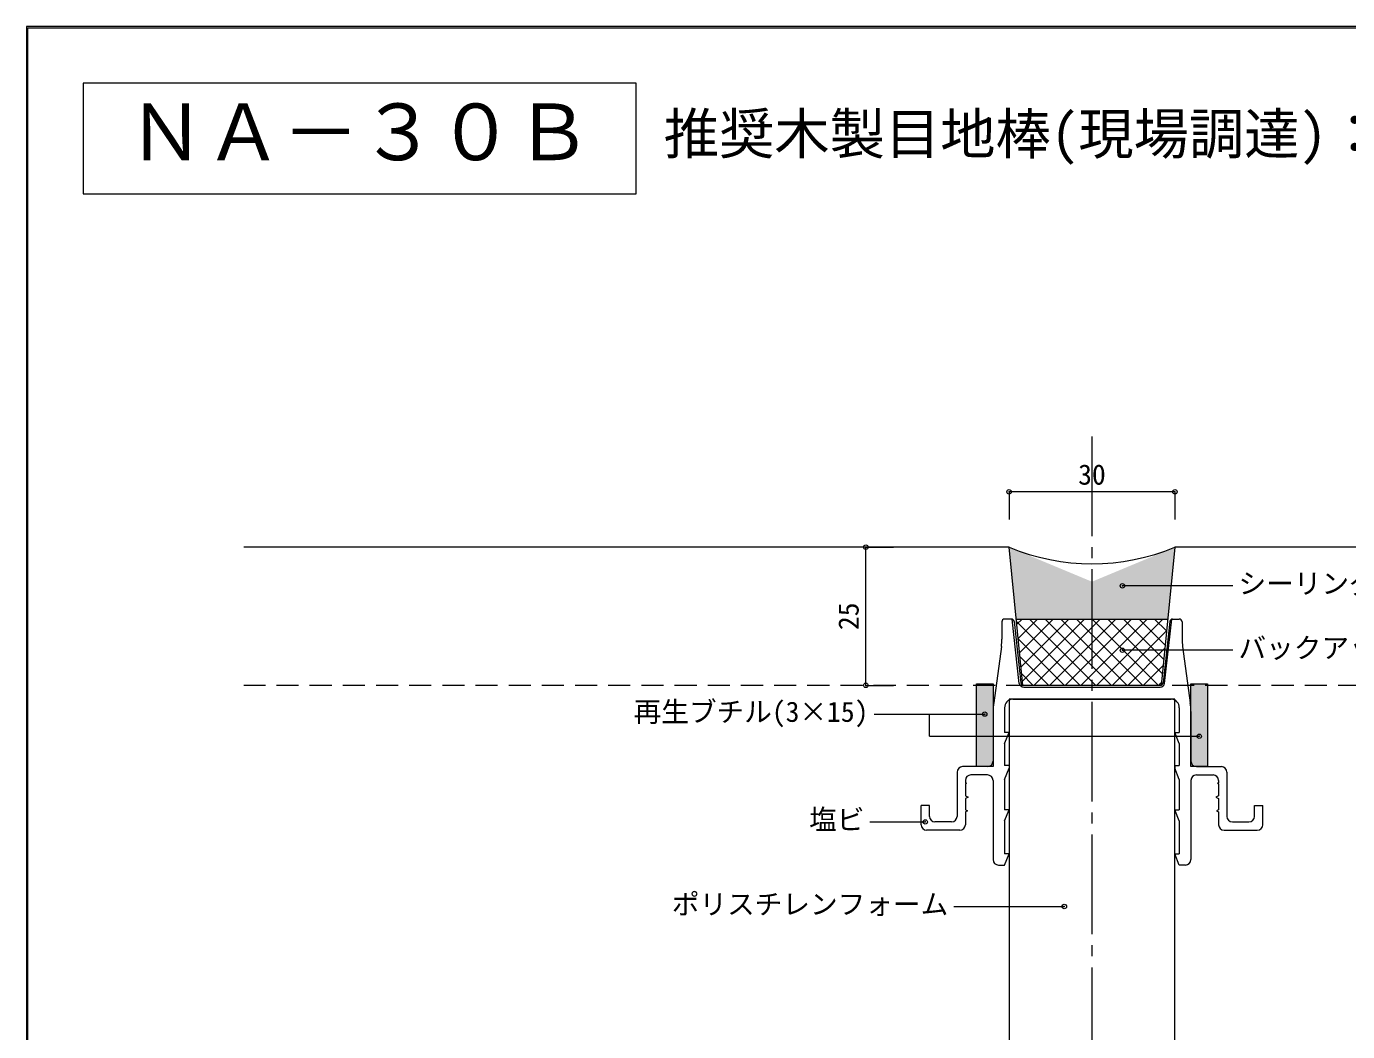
# Model space of a CAD drawing. Units: millimetres at full size, sheet at 1:2. Extents: x -280 to 891, y -194 to 194.
# Drawn here: x -280.3 to -41.3, y 12.4 to 194.2 of the extents above; entities that cross this region are included whole.
import ezdxf
from ezdxf.enums import TextEntityAlignment as Align

# ---------------------------------------------------------------- set-up
doc = ezdxf.new("R2010")
doc.units = ezdxf.units.MM
doc.header["$LTSCALE"] = 2
doc.header["$PDMODE"] = 32
doc.header["$PDSIZE"] = 0.8
doc.linetypes.add('CHAIN2', pattern=[12, 9, -1, 1, -1])
doc.linetypes.add('DASHED2', pattern=[3, 2, -1])
doc.layers.add('0-0_', color=7, linetype='Continuous', lineweight=9)
doc.layers.add('1-0_', color=5, linetype='Continuous', lineweight=9)
doc.styles.add('ＭＳ ゴシック', font='')
doc.styles.get('ＭＳ ゴシック').set_extended_font_data('MS Gothic')

msp = doc.modelspace()

# ---------------------------------------------------------------- linework, layer by layer
at = {"layer": '0-0_'}
for p, q in [((-280, 193.9), (280, 193.9)), ((-280, -193.9), (-280, 193.9))]:
    msp.add_line(p, q, dxfattribs=at)
msp.add_lwpolyline([(280.28, 194.18), (-280.28, 194.18), (-280.28, -194.18)], dxfattribs=at)
msp.add_lwpolyline([(-270, 183.9), (-270, 163.9), (-170, 163.9), (-170, 183.9)], close=True, dxfattribs=at)
at = {"layer": '1-0_', "color": 6, "linetype": 'CHAIN2'}
msp.add_line((-87.55, 120), (-87.55, -122), dxfattribs=at)
at = {"layer": '1-0_', "color": 7}
for p, q in [((-102.55, 110), (-102.55, 105)), ((-72.55, 110), (-102.55, 110)), ((-72.55, 110), (-72.55, 105)), ((-102.55, 100), (-240.95, 100)), ((-128.45, 100), (-123.45, 100)), ((-128.45, 75), (-128.45, 100)), ((-100.05, 75), (-102.55, 100)), ((-72.55, 100), (-75.05, 75)), ((260.95, 100), (-72.55, 100)), ((-62.05, 93), (-82.05, 93)), ((-103.85, 86.5), (-103.85, 83.364)), ((-102.121, 87), (-103.35, 87)), ((-100.69, 75.36), (-101.972, 86.977)), ((-101.624, 86.555), (-100.399, 75.445)), ((-101.25, 87), (-73.85, 87)), ((-101.203, 86.532), (-89.672, 75)), ((-101.155, 86.051), (-100.206, 87)), ((-100.898, 83.479), (-97.377, 87)), ((-100.641, 80.908), (-94.549, 87)), ((-100.384, 78.337), (-91.72, 87)), ((-100.127, 75.765), (-88.892, 87)), ((-98.843, 87), (-86.843, 75)), ((-98.063, 75), (-86.063, 87)), ((-96.015, 87), (-84.015, 75)), ((-95.235, 75), (-83.235, 87)), ((-93.186, 87), (-81.186, 75)), ((-92.407, 75), (-80.407, 87)), ((-90.358, 87), (-78.358, 75)), ((-89.578, 75), (-77.578, 87)), ((-87.529, 87), (-75.529, 75)), ((-86.75, 75), (-74.75, 87)), ((-84.701, 87), (-74.836, 77.135)), ((-81.873, 87), (-74.579, 79.707)), ((-79.044, 87), (-74.322, 82.278)), ((-76.216, 87), (-74.065, 84.849)), ((-73.476, 86.555), (-74.701, 75.445)), ((-74.41, 75.36), (-73.128, 86.977)), ((-72.979, 87), (-71.75, 87)), ((-71.25, 86.5), (-71.25, 83.364)), ((-83.921, 75), (-74.064, 84.857)), ((-103.938, 82.042), (-105.323, 71.844)), ((-100.889, 83.389), (-92.5, 75)), ((-62.05, 81.35), (-82.05, 81.35)), ((-81.093, 75), (-74.379, 81.714)), ((-71.162, 82.042), (-69.777, 71.844)), ((-100.575, 80.246), (-95.328, 75)), ((-100.26, 77.103), (-98.157, 75)), ((-78.265, 75), (-74.693, 78.572)), ((-128.45, 75), (-123.45, 75)), ((-75.05, 75), (-100.05, 75)), ((-75.198, 75), (-99.902, 75)), ((-99.902, 74.7), (-75.198, 74.7)), ((-75.436, 75), (-75.007, 75.429)), ((-101.851, 72.5), (-73.249, 72.5)), ((-101.851, 72.5), (-73.249, 72.5)), ((-126.95, 69.801), (-106.95, 69.801)), ((-116.95, 65.801), (-116.95, 69.801)), ((-105.45, 70.258), (-105.45, 61.301)), ((-103.35, 70.96), (-103.35, 66.501)), ((-71.75, 70.96), (-71.75, 66.501)), ((-69.65, 70.258), (-69.65, 61.301)), ((-116.95, 65.801), (-68.15, 65.801)), ((-102.55, 66.501), (-103.35, 66.501)), ((-103.35, 64.501), (-102.55, 66.501)), ((-72.55, 66.501), (-71.75, 66.501)), ((-71.75, 64.501), (-72.55, 66.501)), ((-103.35, 64.501), (-103.35, 60.501)), ((-71.75, 64.501), (-71.75, 60.501)), ((-106.45, 60.301), (-110.95, 60.301)), ((-102.55, 60.501), (-103.35, 60.501)), ((-103.35, 58.001), (-102.55, 60.001)), ((-102.55, 60.501), (-102.55, 60.001)), ((-72.55, 60.501), (-72.55, 60.001)), ((-72.55, 60.501), (-71.75, 60.501)), ((-71.75, 58.001), (-72.55, 60.001)), ((-68.65, 60.301), (-64.15, 60.301)), ((-111.95, 59.301), (-111.95, 51.301)), ((-110.45, 57.801), (-110.45, 57.401)), ((-110.45, 57.401), (-110.25, 57.301)), ((-106.45, 58.801), (-109.45, 58.801)), ((-105.45, 57.801), (-105.45, 43.501)), ((-103.35, 58.001), (-103.35, 52.501)), ((-71.75, 58.001), (-71.75, 52.501)), ((-69.65, 57.801), (-69.65, 43.501)), ((-68.65, 58.801), (-65.65, 58.801)), ((-64.65, 57.401), (-64.85, 57.301)), ((-64.65, 57.801), (-64.65, 57.401)), ((-63.15, 59.301), (-63.15, 51.301)), ((-110.25, 57.301), (-110.45, 57.201)), ((-110.45, 57.201), (-110.45, 55.051)), ((-110.45, 55.051), (-109.95, 54.801)), ((-64.65, 55.051), (-65.15, 54.801)), ((-64.85, 57.301), (-64.65, 57.201)), ((-64.65, 57.201), (-64.65, 55.051)), ((-118.45, 49.801), (-118.45, 53.301)), ((-116.95, 53.301), (-118.45, 53.301)), ((-116.95, 51.301), (-116.95, 53.301)), ((-109.95, 54.801), (-110.45, 54.551)), ((-110.45, 54.551), (-110.45, 52.501)), ((-65.15, 54.801), (-64.65, 54.551)), ((-64.65, 54.551), (-64.65, 52.501)), ((-58.15, 51.301), (-58.15, 53.301)), ((-58.15, 53.301), (-56.65, 53.301)), ((-56.65, 49.801), (-56.65, 53.301)), ((-127.7, 50.301), (-117.7, 50.301)), ((-112.95, 50.301), (-115.95, 50.301)), ((-110.45, 52.501), (-110.05, 52.301)), ((-110.05, 52.301), (-110.45, 52.101)), ((-110.45, 52.101), (-110.45, 49.801)), ((-102.55, 52.501), (-103.35, 52.501)), ((-103.35, 50.501), (-102.55, 52.501)), ((-103.35, 50.501), (-103.35, 44.501)), ((-72.55, 52.501), (-71.75, 52.501)), ((-71.75, 50.501), (-72.55, 52.501)), ((-71.75, 50.501), (-71.75, 44.501)), ((-64.65, 52.501), (-65.05, 52.301)), ((-65.05, 52.301), (-64.65, 52.101)), ((-64.65, 52.101), (-64.65, 49.801)), ((-62.15, 50.301), (-59.15, 50.301)), ((-111.45, 48.801), (-117.45, 48.801)), ((-63.65, 48.801), (-57.65, 48.801)), ((-104.45, 42.501), (-103.35, 42.501)), ((-70.65, 42.501), (-71.75, 42.501)), ((-112.55, 35), (-92.55, 35))]:
    msp.add_line(p, q, dxfattribs=at)
at = {"layer": '1-0_', "color": 7, "linetype": 'DASHED2'}
msp.add_line((260.95, 75), (-240.95, 75), dxfattribs=at)
at = {"layer": '1-0_', "color": 4}
for p, q in [((-102.55, 72.5), (-102.55, -64.5)), ((-72.55, 72.5), (-102.55, 72.5)), ((-72.55, -64.5), (-72.55, 72.5))]:
    msp.add_line(p, q, dxfattribs=at)
at = {"layer": '1-0_', "color": 2}
msp.add_line((-66.65, 60.301), (-69.65, 60.301), dxfattribs=at)
msp.add_lwpolyline([(-108.45, 75.301), (-105.45, 75.301), (-105.45, 60.301), (-108.45, 60.301)], close=True, dxfattribs=at)
msp.add_lwpolyline([(-69.65, 60.301), (-69.65, 75.301), (-66.65, 75.301), (-66.65, 60.301)], dxfattribs=at)
at = {"layer": '1-0_', "color": 7}
for points in [[(-103.35, 42.501), (-102.55, 44.501), (-103.35, 44.501)], [(-71.75, 42.501), (-72.55, 44.501), (-71.75, 44.501)]]:
    msp.add_lwpolyline(points, dxfattribs=at)
for centre, radius, start, end in [((-87.55, 136), 39, 247.38014, 292.61986), ((-103.35, 86.5), 0.5, 90, 180), ((-102.121, 86.5), 0.5, 6.29067, 90), ((-72.979, 86.5), 0.5, 90, 173.70933), ((-71.75, 86.5), 0.5, 0, 90), ((-113.85, 83.364), 10, 352.40183, 0), ((-61.25, 83.364), 10, 180, 187.59817), ((-99.902, 75.5), 0.8, 190.04255, 270), ((-99.902, 75.5), 0.5, 186.29067, 270), ((-75.198, 75.5), 0.5, 270, 353.70933), ((-75.198, 75.5), 0.8, 270, 349.95745), ((-95.45, 70.258), 10, 170.87379, 180), ((-101.851, 71), 1.5, 90, 181.52803), ((-73.249, 71), 1.5, 358.47197, 90), ((-79.65, 70.258), 10, 0, 9.12621), ((-110.95, 59.301), 1, 90, 180), ((-106.45, 61.301), 1, 270, 360), ((-68.65, 61.301), 1, 180, 270), ((-64.15, 59.301), 1, 0, 90), ((-109.45, 57.801), 1, 90, 180), ((-106.45, 57.801), 1, 360, 90), ((-68.65, 57.801), 1, 90, 180), ((-65.65, 57.801), 1, 0, 90), ((-115.95, 51.301), 1, 180, 270), ((-112.95, 51.301), 1, 270, 360), ((-62.15, 51.301), 1, 180, 270), ((-59.15, 51.301), 1, 270, 0), ((-117.45, 49.801), 1, 180, 270), ((-111.45, 49.801), 1, 270, 360), ((-63.65, 49.801), 1, 180, 270), ((-57.65, 49.801), 1, 270, 0), ((-104.45, 43.501), 1, 180, 270), ((-70.65, 43.501), 1, 270, 0)]:
    msp.add_arc(centre, radius, start, end, dxfattribs=at)
for p in [(-102.55, 110), (-72.55, 110), (-128.45, 100), (-128.45, 75)]:
    msp.add_point(p, dxfattribs=at)
at = {"layer": '1-0_', "color": 2}
for p in [(-82.05, 93), (-82.05, 81.35), (-106.95, 69.801), (-68.15, 65.801), (-117.7, 50.301), (-92.55, 35)]:
    msp.add_point(p, dxfattribs=at)
at = {"layer": '1-0_', "color": 9}
for points in [[(-102.55, 100), (-101.25, 87), (-73.85, 87)], [(-73.85, 87), (-87.55, 93.75), (-102.55, 100)], [(-73.85, 87), (-72.55, 100), (-87.55, 93.75)]]:
    msp.add_solid(points, dxfattribs=at)
at = {"layer": '1-0_', "color": 8}
for points in [[(-105.45, 75.301), (-108.45, 75.301), (-105.45, 60.301), (-108.45, 60.301)], [(-66.65, 75.301), (-69.65, 75.301), (-66.65, 60.301), (-69.65, 60.301)]]:
    msp.add_solid(points, dxfattribs=at)

# ---------------------------------------------------------------- texts
at = {"layer": '0-0_', "style": 'ＭＳ ゴシック'}
for s, height, p in [('ＮＡ－３０Ｂ', 10.26, (-262, 166.9)), ('推奨木製目地棒(現場調達)：30×25×25', 7.331, (-165, 168.9))]:
    msp.add_text(s, height=height, dxfattribs=at).set_placement(p, align=Align.BOTTOM_LEFT)
at = {"layer": '1-0_', "color": 7, "style": 'ＭＳ ゴシック'}
for s, p in [('30', (-90.05, 110.2)), ('シーリング', (-61.05, 90.5)), ('バックアップ材', (-61.05, 78.85)), ('再生ブチル(3×15)', (-170.45, 67.301)), ('塩ビ', (-138.7, 47.801)), ('ポリスチレンフォーム', (-163.55, 32.5))]:
    msp.add_text(s, height=3.666, dxfattribs=at).set_placement(p, align=Align.BOTTOM_LEFT)
msp.add_text('25', height=3.666, rotation=90, dxfattribs=at).set_placement((-128.65, 85), align=Align.BOTTOM_LEFT)

doc.saveas('drawing.dxf')
